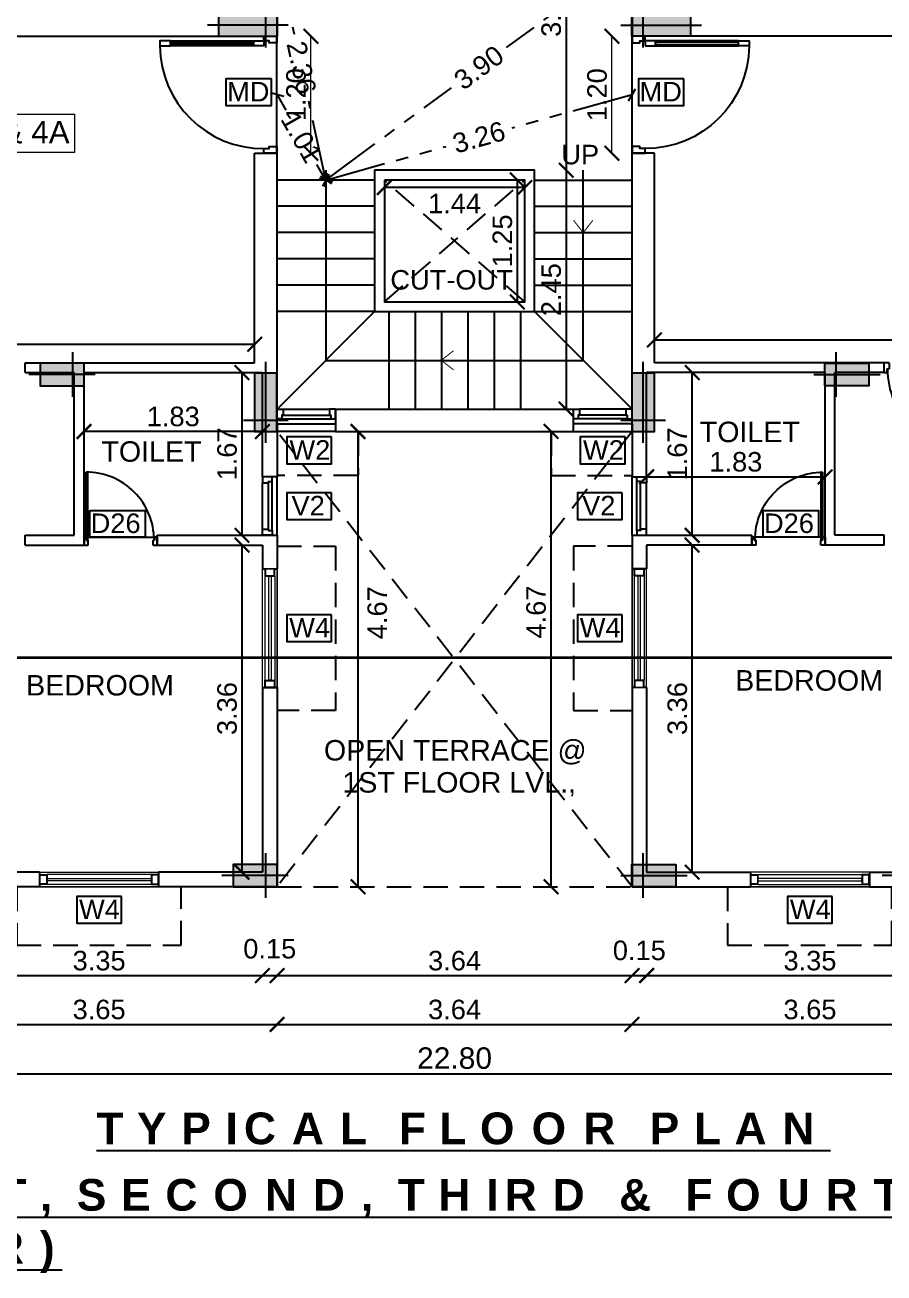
# Model space of a CAD drawing. Header units: metres. Extents: x 2130 to 3135, y 5414 to 5819.
# Drawn here: x 2844.2 to 2853.01, y 5609.32 to 5622.13 of the extents above; entities that cross this region are included whole.
import ezdxf
from ezdxf.enums import TextEntityAlignment as Align

# ---------------------------------------------------------------- set-up
doc = ezdxf.new("R2010")
doc.units = ezdxf.units.M
doc.header["$MEASUREMENT"] = 0
doc.header["$PDMODE"] = 34
doc.linetypes.add('HIDDEN', pattern=[0.375, 0.25, -0.125])
doc.linetypes.add('PHANTOM2', pattern=[1.25, 0.625, -0.125, 0.125, -0.125, 0.125, -0.125])
doc.layers.get('0').update_dxf_attribs({"lineweight": 18})
doc.layers.get('Defpoints').update_dxf_attribs({"lineweight": 18})
for name, color, linetype in [('col', 1, 'Continuous'), ('DIM', 8, 'Continuous'), ('JD', 3, 'Continuous'), ('TITLE', 7, 'Continuous'), ('WALL', 2, 'Continuous'), ('WIN', 5, 'Continuous')]:
    doc.layers.add(name, color=color, linetype=linetype)
for name, color, linetype, lineweight in [('DIST_EXIT', 7, 'Continuous', 0), ('flat name', 6, 'Continuous', 18), ('text', 7, 'Continuous', 25)]:
    doc.layers.add(name, color=color, linetype=linetype, lineweight=lineweight)
doc.styles.add('A1', font='arial.ttf')
doc.styles.add('R1', font='arial.ttf')
doc.styles.get("Standard").update_dxf_attribs({"font": 'arial.ttf'})
doc.dimstyles.new('app', dxfattribs={"dimtxt": 0.2, "dimasz": 0.1, "dimexe": 0.18, "dimexo": 0.0625, "dimgap": 0.09, "dimtad": 0, "dimzin": 0, "dimdsep": 46, "dimtxsty": 'Standard', "dimblk": 'OBLIQUE', "dimcen": 0.09, "dimse1": 1, "dimse2": 1, "dimclre": 8, "dimadec": 0, "dimazin": 0, "dimtfac": 1, "dimtofl": 0, "dimtmove": 0, "dimatfit": 3, "dimfxl": 0, "dimtolj": 1, "dimtzin": 0, "dimarcsym": 0})
doc.dimstyles.new('DIM-CMDA', dxfattribs={"dimtxt": 0.2, "dimasz": 0.15, "dimexe": 0.05, "dimexo": 0.0625, "dimgap": 0.05, "dimtad": 1, "dimzin": 1, "dimdsep": 46, "dimtxsty": 'R1', "dimblk": 'ARCHTICK', "dimcen": 0.09, "dimse1": 1, "dimse2": 1, "dimclrd": 8, "dimclre": 8, "dimadec": 0, "dimazin": 0, "dimtm": 1e-09, "dimtfac": 1, "dimtofl": 0, "dimtmove": 2, "dimatfit": 3, "dimfxl": 0, "dimtolj": 1, "dimtzin": 0, "dimlwd": -1, "dimlwe": -1, "dimarcsym": 0})

# ---------------------------------------------------------------- blocks, each defined once
blk = doc.blocks.new('A$C43150011')
at = {"layer": 'WIN'}
for p, q in [((0.667, 0.75), (0.749, 0.75)), ((0.667, 0.75), (0.667, 0.728)), ((0.698, 0.728), (0.667, 0.728)), ((0.698, 0.728), (0.698, 0.708)), ((0.749, 0.708), (0.698, 0.708)), ((0.749, 0.708), (0.749, 0.75)), ((0.698, 0.023), (0, 0.023)), ((0.698, 0.04), (0.001, 0.04)), ((0.667, 0), (0.667, 0.022)), ((0.698, 0.022), (0.667, 0.022)), ((0.667, 0), (0.749, 0)), ((0.749, 0.042), (0.698, 0.042)), ((0.698, 0.022), (0.698, 0.042)), ((0.749, 0), (0.749, 0.042))]:
    blk.add_line(p, q, dxfattribs=at)
blk.add_lwpolyline([(0.667, 0), (0.667, 0.75)], dxfattribs=at)
blk.add_arc((0.694, 0.025), 0.693, 89.6455, 180.1793, dxfattribs=at)
blk = doc.blocks.new('A$C184E58E8')
for points in [[(825, 900), (825, 820), (865, 820), (865, 900)], [(825, 180), (825, 820), (865, 820), (865, 180)], [(835, 180), (835, 820), (855, 820), (855, 180)], [(35, 100), (35, 60), (50, 60), (50, 50), (50, 0), (0, 0), (0, 100)], [(825, 100), (825, 180), (865, 180), (865, 100)], [(865, 100), (900, 100), (900, 0), (850, 0), (850, 50), (850, 60), (865, 60)]]:
    blk.add_lwpolyline(points, close=True)
blk.add_arc((830, 105), 795, 90.36035, 180.36035)
blk = doc.blocks.new('MD')
at = {"layer": 'WIN'}
blk.add_line((-132.867, 1580.561), (-133.927, 1580.561), dxfattribs=at)
at = {"layer": 'WIN', "xscale": -0.0011777777776842, "yscale": 0.0011777777776842, "zscale": 0.0011777777776842}
blk.add_blockref('A$C184E58E8', (-132.867, 1580.561), dxfattribs=at)
blk = doc.blocks.new('A$C5D530010')
at = {"layer": 'WIN', "lineweight": 9}
blk.add_lwpolyline([(0.064, 0.077), (0.064, 1.143), (0.089, 1.143), (0.089, 0.077)], close=True, dxfattribs=at)
at = {"color": 7, "lineweight": 9}
for points in [[(0.025, 1.22), (0.127, 1.22), (0.127, 1.143), (0.025, 1.143)], [(0.025, 0), (0.025, 0.077), (0.127, 0.077), (0.127, 0)]]:
    blk.add_wipeout(points, dxfattribs=at).dxf.layer = 'WIN'
at = {"layer": 'WIN', "lineweight": 9}
for p, q in [((0, 0), (0, 1.22)), ((0.15, 0), (0.15, 1.22)), ((0.025, 1.143), (0.025, 0.077)), ((0.127, 1.143), (0.127, 0.077))]:
    blk.add_line(p, q, dxfattribs=at)
at = {"layer": 'WIN', "color": 7, "lineweight": 9}
for points in [[(0.025, 1.22), (0.025, 1.143), (0.127, 1.143), (0.127, 1.22), (0.025, 1.22)], [(0.127, 0), (0.025, 0), (0.025, 0.077), (0.127, 0.077), (0.127, 0)]]:
    blk.add_lwpolyline(points, dxfattribs=at)
for points in [[(0.031, 1.214), (0.031, 1.149), (0.121, 1.149), (0.121, 1.214)], [(0.121, 0.006), (0.031, 0.006), (0.031, 0.071), (0.121, 0.071)]]:
    blk.add_lwpolyline(points, close=True, dxfattribs=at)
blk = doc.blocks.new('A$C1E3E09E3')
at = {"layer": 'WIN'}
for p, q in [((0, 0.6), (0, 0)), ((0.05, 0.551), (0.05, 0.049)), ((0.087, 0.537), (0.087, 0.063)), ((0.15, 0.537), (0.15, 0.063))]:
    blk.add_line(p, q, dxfattribs=at)
at = {"layer": 'WIN', "color": 9}
for points in [[(0.05, 0.551), (0.05, 0.6), (0.15, 0.6), (0.15, 0.537), (0.087, 0.537), (0.087, 0.551), (0.05, 0.551)], [(0.05, 0.049), (0.05, 0), (0.15, 0), (0.15, 0.063), (0.087, 0.063), (0.087, 0.049), (0.05, 0.049)]]:
    blk.add_lwpolyline(points, dxfattribs=at)
blk = doc.blocks.new('A$C451D3D78')
at = {"layer": 'WIN'}
for p, q in [((0.813, 0.915), (0.913, 0.915)), ((0.813, 0.915), (0.813, 0.888)), ((0.913, 0.915), (0.913, 0.864)), ((0.851, 0.887), (0, 0.887)), ((0.851, 0.866), (0.001, 0.866)), ((0.851, 0.888), (0.813, 0.888)), ((0.851, 0.888), (0.851, 0.864)), ((0.913, 0.864), (0.851, 0.864)), ((0.851, 0.027), (0.813, 0.027)), ((0.813, 0), (0.813, 0.027)), ((0.913, 0.051), (0.851, 0.051)), ((0.851, 0.027), (0.851, 0.051)), ((0.913, 0.051), (0.913, 0)), ((0.813, 0), (0.913, 0))]:
    blk.add_line(p, q, dxfattribs=at)
blk.add_arc((0.846, 0.885), 0.846, 179.8207, 270.3545, dxfattribs=at)
blk = doc.blocks.new('230x600')
blk.add_hatch(color=0).paths.add_polyline_path([(1593.962, -175.039), (1594.192, -175.039), (1594.192, -175.639), (1593.962, -175.639)])
at = {"color": 0}
for p, q in [((1594.077, -174.924), (1594.077, -175.754)), ((1593.847, -175.154), (1594.307, -175.154))]:
    blk.add_line(p, q, dxfattribs=at)
blk.add_lwpolyline([(1593.962, -175.039), (1594.192, -175.039), (1594.192, -175.639), (1593.962, -175.639)], close=True, dxfattribs=at)
blk = doc.blocks.new('230x450')
blk.add_hatch(color=0).paths.add_polyline_path([(1594.873, -175.039), (1595.103, -175.039), (1595.103, -175.489), (1594.873, -175.489)])
at = {"color": 0}
for p, q in [((1594.988, -174.924), (1594.988, -175.604)), ((1594.758, -175.154), (1595.218, -175.154))]:
    blk.add_line(p, q, dxfattribs=at)
blk.add_lwpolyline([(1594.873, -175.039), (1595.103, -175.039), (1595.103, -175.489), (1594.873, -175.489)], close=True, dxfattribs=at)
blk = doc.blocks.new('_ArchTick')
at = {"color": 0, "linetype": 'ByBlock', "const_width": 0.15}
blk.add_lwpolyline([(-0.5, -0.5), (0.5, 0.5)], dxfattribs=at)
blk = doc.blocks.new('*D631')
at = {"layer": 'Defpoints', "color": 0}
for p in [(2846.635, 5613.872), (2843.285, 5613.839), (2846.635, 5612.376)]:
    blk.add_point(p, dxfattribs=at)
at = {"layer": 'DIM', "color": 8}
blk.add_line((2843.285, 5612.376), (2846.635, 5612.376), dxfattribs=at)
at = {"layer": 'DIM', "color": 8, "xscale": 0.15, "yscale": 0.15, "zscale": 0.15, "rotation": 180}
blk.add_blockref('_ArchTick', (2843.285, 5612.376), dxfattribs=at)
at = {"layer": 'DIM', "color": 8, "xscale": 0.15, "yscale": 0.15, "zscale": 0.15}
blk.add_blockref('_ArchTick', (2846.635, 5612.376), dxfattribs=at)
at = {"layer": 'DIM', "color": 0, "insert": (2844.96, 5612.528), "char_height": 0.2, "attachment_point": 5, "style": 'R1'}
blk.add_mtext('\\A1;3.35', dxfattribs=at)
blk = doc.blocks.new('*D632')
at = {"layer": 'Defpoints', "color": 0}
for p in [(2846.635, 5613.872), (2846.785, 5613.858), (2846.785, 5612.376)]:
    blk.add_point(p, dxfattribs=at)
at = {"layer": 'DIM', "color": 8}
blk.add_line((2846.635, 5612.376), (2846.785, 5612.376), dxfattribs=at)
at = {"layer": 'DIM', "color": 8, "xscale": 0.15, "yscale": 0.15, "zscale": 0.15, "rotation": 180}
blk.add_blockref('_ArchTick', (2846.635, 5612.376), dxfattribs=at)
at = {"layer": 'DIM', "color": 8, "xscale": 0.15, "yscale": 0.15, "zscale": 0.15}
blk.add_blockref('_ArchTick', (2846.785, 5612.376), dxfattribs=at)
at = {"layer": 'DIM', "color": 0, "insert": (2846.71, 5612.65), "char_height": 0.2, "attachment_point": 5, "style": 'R1'}
blk.add_mtext('\\A1;0.15', dxfattribs=at)
blk = doc.blocks.new('*D633')
at = {"layer": 'Defpoints', "color": 0}
for p in [(2850.425, 5614.129), (2846.785, 5613.858), (2850.425, 5612.376)]:
    blk.add_point(p, dxfattribs=at)
at = {"layer": 'DIM', "color": 8}
blk.add_line((2846.785, 5612.376), (2850.425, 5612.376), dxfattribs=at)
at = {"layer": 'DIM', "color": 8, "xscale": 0.15, "yscale": 0.15, "zscale": 0.15, "rotation": 180}
blk.add_blockref('_ArchTick', (2846.785, 5612.376), dxfattribs=at)
at = {"layer": 'DIM', "color": 8, "xscale": 0.15, "yscale": 0.15, "zscale": 0.15}
blk.add_blockref('_ArchTick', (2850.425, 5612.376), dxfattribs=at)
at = {"layer": 'DIM', "color": 0, "insert": (2848.605, 5612.528), "char_height": 0.2, "attachment_point": 5, "style": 'R1'}
blk.add_mtext('\\A1;3.64', dxfattribs=at)
blk = doc.blocks.new('*D634')
at = {"layer": 'Defpoints', "color": 0}
for p in [(2850.425, 5614.129), (2850.575, 5614.056), (2850.575, 5612.376)]:
    blk.add_point(p, dxfattribs=at)
at = {"layer": 'DIM', "color": 8}
blk.add_line((2850.425, 5612.376), (2850.575, 5612.376), dxfattribs=at)
at = {"layer": 'DIM', "color": 8, "xscale": 0.15, "yscale": 0.15, "zscale": 0.15, "rotation": 180}
blk.add_blockref('_ArchTick', (2850.425, 5612.376), dxfattribs=at)
at = {"layer": 'DIM', "color": 8, "xscale": 0.15, "yscale": 0.15, "zscale": 0.15}
blk.add_blockref('_ArchTick', (2850.575, 5612.376), dxfattribs=at)
at = {"layer": 'DIM', "color": 0, "insert": (2850.5, 5612.633), "char_height": 0.2, "attachment_point": 5, "style": 'R1'}
blk.add_mtext('\\A1;0.15', dxfattribs=at)
blk = doc.blocks.new('*D635')
at = {"layer": 'Defpoints', "color": 0}
for p in [(2850.575, 5614.056), (2853.925, 5613.868), (2853.925, 5612.376)]:
    blk.add_point(p, dxfattribs=at)
at = {"layer": 'DIM', "color": 8}
blk.add_line((2850.575, 5612.376), (2853.925, 5612.376), dxfattribs=at)
at = {"layer": 'DIM', "color": 8, "xscale": 0.15, "yscale": 0.15, "zscale": 0.15, "rotation": 180}
blk.add_blockref('_ArchTick', (2850.575, 5612.376), dxfattribs=at)
at = {"layer": 'DIM', "color": 8, "xscale": 0.15, "yscale": 0.15, "zscale": 0.15}
blk.add_blockref('_ArchTick', (2853.925, 5612.376), dxfattribs=at)
at = {"layer": 'DIM', "color": 0, "insert": (2852.25, 5612.528), "char_height": 0.2, "attachment_point": 5, "style": 'R1'}
blk.add_mtext('\\A1;3.35', dxfattribs=at)
blk = doc.blocks.new('*D643')
at = {"layer": 'Defpoints', "color": 0}
for p in [(2846.785, 5614.036), (2843.135, 5613.937), (2846.785, 5611.875)]:
    blk.add_point(p, dxfattribs=at)
at = {"layer": 'DIM', "color": 8}
blk.add_line((2843.135, 5611.875), (2846.785, 5611.875), dxfattribs=at)
at = {"layer": 'DIM', "color": 8, "xscale": 0.15, "yscale": 0.15, "zscale": 0.15, "rotation": 180}
blk.add_blockref('_ArchTick', (2843.135, 5611.875), dxfattribs=at)
at = {"layer": 'DIM', "color": 8, "xscale": 0.15, "yscale": 0.15, "zscale": 0.15}
blk.add_blockref('_ArchTick', (2846.785, 5611.875), dxfattribs=at)
at = {"layer": 'DIM', "color": 4, "insert": (2844.96, 5612.027), "char_height": 0.2, "attachment_point": 5, "style": 'R1'}
blk.add_mtext('\\A1;3.65', dxfattribs=at)
blk = doc.blocks.new('*D644')
at = {"layer": 'Defpoints', "color": 0}
for p in [(2850.425, 5614.129), (2846.785, 5614.036), (2850.425, 5611.875)]:
    blk.add_point(p, dxfattribs=at)
at = {"layer": 'DIM', "color": 8}
blk.add_line((2846.785, 5611.875), (2850.425, 5611.875), dxfattribs=at)
at = {"layer": 'DIM', "color": 8, "xscale": 0.15, "yscale": 0.15, "zscale": 0.15, "rotation": 180}
blk.add_blockref('_ArchTick', (2846.785, 5611.875), dxfattribs=at)
at = {"layer": 'DIM', "color": 8, "xscale": 0.15, "yscale": 0.15, "zscale": 0.15}
blk.add_blockref('_ArchTick', (2850.425, 5611.875), dxfattribs=at)
at = {"layer": 'DIM', "color": 4, "insert": (2848.605, 5612.027), "char_height": 0.2, "attachment_point": 5, "style": 'R1'}
blk.add_mtext('\\A1;3.64', dxfattribs=at)
blk = doc.blocks.new('*D208')
at = {"layer": 'Defpoints', "color": 0}
for p in [(2850.425, 5614.129), (2854.075, 5613.824), (2854.075, 5611.875)]:
    blk.add_point(p, dxfattribs=at)
at = {"layer": 'DIM', "color": 8}
blk.add_line((2850.425, 5611.875), (2854.075, 5611.875), dxfattribs=at)
at = {"layer": 'DIM', "color": 8, "xscale": 0.15, "yscale": 0.15, "zscale": 0.15, "rotation": 180}
blk.add_blockref('_ArchTick', (2850.425, 5611.875), dxfattribs=at)
at = {"layer": 'DIM', "color": 8, "xscale": 0.15, "yscale": 0.15, "zscale": 0.15}
blk.add_blockref('_ArchTick', (2854.075, 5611.875), dxfattribs=at)
at = {"layer": 'DIM', "color": 4, "insert": (2852.25, 5612.027), "char_height": 0.2, "attachment_point": 5, "style": 'R1'}
blk.add_mtext('\\A1;3.65', dxfattribs=at)
blk = doc.blocks.new('*D211')
at = {"layer": 'Defpoints', "color": 0}
for p in [(2837.205, 5614.032), (2860.005, 5613.808), (2837.205, 5611.365)]:
    blk.add_point(p, dxfattribs=at)
at = {"layer": 'DIM', "color": 8}
blk.add_line((2860.005, 5611.365), (2837.205, 5611.365), dxfattribs=at)
at = {"layer": 'DIM', "color": 8, "xscale": 0.15, "yscale": 0.15, "zscale": 0.15, "rotation": 180}
blk.add_blockref('_ArchTick', (2837.205, 5611.365), dxfattribs=at)
at = {"layer": 'DIM', "color": 8, "xscale": 0.15, "yscale": 0.15, "zscale": 0.15}
blk.add_blockref('_ArchTick', (2860.005, 5611.365), dxfattribs=at)
at = {"layer": 'DIM', "color": 2, "insert": (2848.605, 5611.528), "char_height": 0.22, "attachment_point": 5, "style": 'R1'}
blk.add_mtext('\\A1;22.80', dxfattribs=at)
blk = doc.blocks.new('*D219')
at = {"layer": 'Defpoints', "color": 0}
for p in [(2839.285, 5621.608), (2846.555, 5620.389), (2846.555, 5618.852)]:
    blk.add_point(p, dxfattribs=at)
at = {"layer": 'DIM', "color": 8}
blk.add_line((2839.285, 5618.852), (2846.555, 5618.852), dxfattribs=at)
at = {"layer": 'DIM', "color": 8, "xscale": 0.15, "yscale": 0.15, "zscale": 0.15, "rotation": 180}
blk.add_blockref('_ArchTick', (2839.285, 5618.852), dxfattribs=at)
at = {"layer": 'DIM', "color": 8, "xscale": 0.15, "yscale": 0.15, "zscale": 0.15}
blk.add_blockref('_ArchTick', (2846.555, 5618.852), dxfattribs=at)
at = {"layer": 'DIM', "color": 0, "insert": (2842.92, 5619.018), "char_height": 0.2, "attachment_point": 5, "style": 'R1'}
blk.add_mtext('\\A1;7.27', dxfattribs=at)
blk = doc.blocks.new('*D224')
at = {"layer": 'Defpoints', "color": 0}
for p in [(2844.805, 5617.957), (2844.805, 5617.755), (2846.635, 5617.755)]:
    blk.add_point(p, dxfattribs=at)
at = {"layer": 'DIM', "color": 8}
blk.add_line((2846.635, 5617.957), (2844.805, 5617.957), dxfattribs=at)
at = {"layer": 'DIM', "color": 8, "xscale": 0.15, "yscale": 0.15, "zscale": 0.15, "rotation": 180}
blk.add_blockref('_ArchTick', (2844.805, 5617.957), dxfattribs=at)
at = {"layer": 'DIM', "color": 8, "xscale": 0.15, "yscale": 0.15, "zscale": 0.15}
blk.add_blockref('_ArchTick', (2846.635, 5617.957), dxfattribs=at)
at = {"layer": 'DIM', "color": 0, "insert": (2845.72, 5618.11), "char_height": 0.2, "attachment_point": 5, "style": 'R1'}
blk.add_mtext('\\A1;1.83', dxfattribs=at)
blk = doc.blocks.new('*D225')
at = {"layer": 'Defpoints', "color": 0}
for p in [(2846.348, 5618.562), (2846.348, 5616.892), (2846.425, 5616.892)]:
    blk.add_point(p, dxfattribs=at)
at = {"layer": 'DIM', "color": 8}
blk.add_line((2846.425, 5618.562), (2846.425, 5616.892), dxfattribs=at)
at = {"layer": 'DIM', "color": 8, "xscale": 0.15, "yscale": 0.15, "zscale": 0.15}
for p, rotation in [((2846.425, 5618.562), 90), ((2846.425, 5616.892), 270)]:
    blk.add_blockref('_ArchTick', p, dxfattribs=dict(at, rotation=rotation))
at = {"layer": 'DIM', "color": 0, "insert": (2846.273, 5617.727), "char_height": 0.2, "attachment_point": 5, "rotation": 90, "style": 'R1'}
blk.add_mtext('\\A1;1.67', dxfattribs=at)
blk = doc.blocks.new('*D226')
at = {"layer": 'Defpoints', "color": 0}
for p in [(2846.095, 5616.792), (2846.102, 5613.437), (2846.425, 5613.437)]:
    blk.add_point(p, dxfattribs=at)
at = {"layer": 'DIM', "color": 8}
blk.add_line((2846.425, 5616.792), (2846.425, 5613.437), dxfattribs=at)
at = {"layer": 'DIM', "color": 8, "xscale": 0.15, "yscale": 0.15, "zscale": 0.15}
for p, rotation in [((2846.425, 5616.792), 90), ((2846.425, 5613.437), 270)]:
    blk.add_blockref('_ArchTick', p, dxfattribs=dict(at, rotation=rotation))
at = {"layer": 'DIM', "color": 0, "insert": (2846.273, 5615.115), "char_height": 0.2, "attachment_point": 5, "rotation": 90, "style": 'R1'}
blk.add_mtext('\\A1;3.36', dxfattribs=at)
blk = doc.blocks.new('*D227')
at = {"layer": 'Defpoints', "color": 0}
for p in [(2847.615, 5617.957), (2847.867, 5617.957), (2847.867, 5613.287)]:
    blk.add_point(p, dxfattribs=at)
at = {"layer": 'DIM', "color": 8}
blk.add_line((2847.615, 5613.287), (2847.615, 5617.957), dxfattribs=at)
at = {"layer": 'DIM', "color": 8, "xscale": 0.15, "yscale": 0.15, "zscale": 0.15}
for p, rotation in [((2847.615, 5617.957), 90), ((2847.615, 5613.287), 270)]:
    blk.add_blockref('_ArchTick', p, dxfattribs=dict(at, rotation=rotation))
at = {"layer": 'DIM', "color": 0, "insert": (2847.813, 5616.098), "char_height": 0.2, "attachment_point": 5, "rotation": 90, "style": 'R1'}
blk.add_mtext('\\A1;4.67', dxfattribs=at)
blk = doc.blocks.new('*D228')
at = {"layer": 'Defpoints', "color": 0}
for p in [(2849.303, 5617.957), (2849.595, 5617.957), (2851.032, 5613.287)]:
    blk.add_point(p, dxfattribs=at)
at = {"layer": 'DIM', "color": 8}
blk.add_line((2849.595, 5613.287), (2849.595, 5617.957), dxfattribs=at)
at = {"layer": 'DIM', "color": 8, "xscale": 0.15, "yscale": 0.15, "zscale": 0.15}
for p, rotation in [((2849.595, 5617.957), 90), ((2849.595, 5613.287), 270)]:
    blk.add_blockref('_ArchTick', p, dxfattribs=dict(at, rotation=rotation))
at = {"layer": 'DIM', "color": 0, "insert": (2849.442, 5616.105), "char_height": 0.2, "attachment_point": 5, "rotation": 90, "style": 'R1'}
blk.add_mtext('\\A1;4.67', dxfattribs=at)
blk = doc.blocks.new('*D229')
at = {"layer": 'Defpoints', "color": 0}
for p in [(2851.042, 5616.792), (2851.115, 5616.792), (2851.107, 5613.437)]:
    blk.add_point(p, dxfattribs=at)
at = {"layer": 'DIM', "color": 8}
blk.add_line((2851.042, 5613.437), (2851.042, 5616.792), dxfattribs=at)
at = {"layer": 'DIM', "color": 8, "xscale": 0.15, "yscale": 0.15, "zscale": 0.15}
for p, rotation in [((2851.042, 5616.792), 90), ((2851.042, 5613.437), 270)]:
    blk.add_blockref('_ArchTick', p, dxfattribs=dict(at, rotation=rotation))
at = {"layer": 'DIM', "color": 0, "insert": (2850.89, 5615.115), "char_height": 0.2, "attachment_point": 5, "rotation": 90, "style": 'R1'}
blk.add_mtext('\\A1;3.36', dxfattribs=at)
blk = doc.blocks.new('*D230')
at = {"layer": 'Defpoints', "color": 0}
for p in [(2850.826, 5618.562), (2851.042, 5618.562), (2850.826, 5616.892)]:
    blk.add_point(p, dxfattribs=at)
at = {"layer": 'DIM', "color": 8}
blk.add_line((2851.042, 5616.892), (2851.042, 5618.562), dxfattribs=at)
at = {"layer": 'DIM', "color": 8, "xscale": 0.15, "yscale": 0.15, "zscale": 0.15}
for p, rotation in [((2851.042, 5618.562), 90), ((2851.042, 5616.892), 270)]:
    blk.add_blockref('_ArchTick', p, dxfattribs=dict(at, rotation=rotation))
at = {"layer": 'DIM', "color": 0, "insert": (2850.89, 5617.727), "char_height": 0.2, "attachment_point": 5, "rotation": 90, "style": 'R1'}
blk.add_mtext('\\A1;1.67', dxfattribs=at)
blk = doc.blocks.new('*D231')
at = {"layer": 'Defpoints', "color": 0}
for p in [(2850.575, 5617.637), (2852.405, 5617.637), (2852.405, 5617.492)]:
    blk.add_point(p, dxfattribs=at)
at = {"layer": 'DIM', "color": 8}
blk.add_line((2850.575, 5617.492), (2852.405, 5617.492), dxfattribs=at)
at = {"layer": 'DIM', "color": 8, "xscale": 0.15, "yscale": 0.15, "zscale": 0.15, "rotation": 180}
blk.add_blockref('_ArchTick', (2850.575, 5617.492), dxfattribs=at)
at = {"layer": 'DIM', "color": 8, "xscale": 0.15, "yscale": 0.15, "zscale": 0.15}
blk.add_blockref('_ArchTick', (2852.405, 5617.492), dxfattribs=at)
at = {"layer": 'DIM', "color": 0, "insert": (2851.49, 5617.645), "char_height": 0.2, "attachment_point": 5, "style": 'R1'}
blk.add_mtext('\\A1;1.83', dxfattribs=at)
blk = doc.blocks.new('*D236')
at = {"layer": 'Defpoints', "color": 0}
for p in [(2857.925, 5621.542), (2850.655, 5620.52), (2857.925, 5618.897)]:
    blk.add_point(p, dxfattribs=at)
at = {"layer": 'DIM', "color": 8}
blk.add_line((2850.655, 5618.897), (2857.925, 5618.897), dxfattribs=at)
at = {"layer": 'DIM', "color": 8, "xscale": 0.15, "yscale": 0.15, "zscale": 0.15, "rotation": 180}
blk.add_blockref('_ArchTick', (2850.655, 5618.897), dxfattribs=at)
at = {"layer": 'DIM', "color": 8, "xscale": 0.15, "yscale": 0.15, "zscale": 0.15}
blk.add_blockref('_ArchTick', (2857.925, 5618.897), dxfattribs=at)
at = {"layer": 'DIM', "color": 0, "insert": (2854.29, 5619.056), "char_height": 0.2, "attachment_point": 5, "style": 'R1'}
blk.add_mtext('\\A1;7.27', dxfattribs=at)
blk = doc.blocks.new('*D249')
at = {"layer": 'Defpoints', "color": 0}
for p in [(2849.402, 5623.917), (2849.402, 5620.637), (2849.75, 5620.637)]:
    blk.add_point(p, dxfattribs=at)
at = {"layer": 'DIM', "color": 8}
blk.add_line((2849.75, 5623.917), (2849.75, 5620.637), dxfattribs=at)
at = {"layer": 'DIM', "color": 8, "xscale": 0.15, "yscale": 0.15, "zscale": 0.15}
for p, rotation in [((2849.75, 5623.917), 90), ((2849.75, 5620.637), 270)]:
    blk.add_blockref('_ArchTick', p, dxfattribs=dict(at, rotation=rotation))
at = {"layer": 'DIM', "color": 0, "insert": (2849.597, 5622.277), "char_height": 0.2, "attachment_point": 5, "rotation": 90, "style": 'R1'}
blk.add_mtext('\\A1;3.28', dxfattribs=at)
blk = doc.blocks.new('*D250')
at = {"layer": 'Defpoints', "color": 0}
for p in [(2849.425, 5620.637), (2849.425, 5618.187), (2849.75, 5618.187)]:
    blk.add_point(p, dxfattribs=at)
at = {"layer": 'DIM', "color": 8}
blk.add_line((2849.75, 5620.637), (2849.75, 5618.187), dxfattribs=at)
at = {"layer": 'DIM', "color": 8, "xscale": 0.15, "yscale": 0.15, "zscale": 0.15}
for p, rotation in [((2849.75, 5620.637), 90), ((2849.75, 5618.187), 270)]:
    blk.add_blockref('_ArchTick', p, dxfattribs=dict(at, rotation=rotation))
at = {"layer": 'DIM', "color": 0, "insert": (2849.597, 5619.412), "char_height": 0.2, "attachment_point": 5, "rotation": 90, "style": 'R1'}
blk.add_mtext('\\A1;2.45', dxfattribs=at)
blk = doc.blocks.new('*D251')
at = {"layer": 'Defpoints', "color": 0}
for p in [(2847.885, 5620.537), (2849.325, 5620.537), (2847.885, 5620.46)]:
    blk.add_point(p, dxfattribs=at)
at = {"layer": 'DIM', "color": 8}
blk.add_line((2849.325, 5620.46), (2847.885, 5620.46), dxfattribs=at)
at = {"layer": 'DIM', "color": 8, "xscale": 0.15, "yscale": 0.15, "zscale": 0.15, "rotation": 180}
blk.add_blockref('_ArchTick', (2847.885, 5620.46), dxfattribs=at)
at = {"layer": 'DIM', "color": 8, "xscale": 0.15, "yscale": 0.15, "zscale": 0.15}
blk.add_blockref('_ArchTick', (2849.325, 5620.46), dxfattribs=at)
at = {"layer": 'DIM', "color": 0, "insert": (2848.605, 5620.296), "char_height": 0.2, "attachment_point": 5, "style": 'R1'}
blk.add_mtext('\\A1;1.44', dxfattribs=at)
blk = doc.blocks.new('*D252')
at = {"layer": 'Defpoints', "color": 0}
for p in [(2849.325, 5620.537), (2849.248, 5619.287), (2849.325, 5619.287)]:
    blk.add_point(p, dxfattribs=at)
at = {"layer": 'DIM', "color": 8}
blk.add_line((2849.248, 5620.537), (2849.248, 5619.287), dxfattribs=at)
at = {"layer": 'DIM', "color": 8, "xscale": 0.15, "yscale": 0.15, "zscale": 0.15}
for p, rotation in [((2849.248, 5620.537), 90), ((2849.248, 5619.287), 270)]:
    blk.add_blockref('_ArchTick', p, dxfattribs=dict(at, rotation=rotation))
at = {"layer": 'DIM', "color": 0, "insert": (2849.096, 5619.912), "char_height": 0.2, "attachment_point": 5, "rotation": 90, "style": 'R1'}
blk.add_mtext('\\A1;1.25', dxfattribs=at)
blk = doc.blocks.new('*D905')
at = {"color": 8}
blk.add_line((2850.219, 5620.812), (2850.219, 5622.012), dxfattribs=at)
at = {"layer": 'Defpoints', "color": 0}
for p in [(2850.219, 5622.012), (2850.425, 5622.012), (2850.425, 5620.812)]:
    blk.add_point(p, dxfattribs=at)
at = {"color": 8, "xscale": 0.15, "yscale": 0.15, "zscale": 0.15}
for p, rotation in [((2850.219, 5622.012), 90), ((2850.219, 5620.812), 270)]:
    blk.add_blockref('_ArchTick', p, dxfattribs=dict(at, rotation=rotation))
at = {"color": 0, "insert": (2850.067, 5621.412), "char_height": 0.2, "attachment_point": 5, "rotation": 90, "style": 'R1'}
blk.add_mtext('\\A1;1.20', dxfattribs=at)
blk = doc.blocks.new('*D906')
at = {"color": 8}
blk.add_line((2847.132, 5620.812), (2847.132, 5622.012), dxfattribs=at)
at = {"layer": 'Defpoints', "color": 0}
for p in [(2846.785, 5622.012), (2847.132, 5622.012), (2846.785, 5620.812)]:
    blk.add_point(p, dxfattribs=at)
at = {"color": 8, "xscale": 0.15, "yscale": 0.15, "zscale": 0.15}
for p, rotation in [((2847.132, 5622.012), 90), ((2847.132, 5620.812), 270)]:
    blk.add_blockref('_ArchTick', p, dxfattribs=dict(at, rotation=rotation))
at = {"color": 0, "insert": (2846.98, 5621.412), "char_height": 0.2, "attachment_point": 5, "rotation": 90, "style": 'R1'}
blk.add_mtext('\\A1;1.20', dxfattribs=at)
blk = doc.blocks.new('_Oblique')
at = {"color": 0, "linetype": 'ByBlock', "lineweight": -2}
blk.add_line((-0.5, -0.5), (0.5, 0.5), dxfattribs=at)
blk = doc.blocks.new('*D925')
at = {"layer": 'Defpoints', "color": 0}
for p in [(2846.785, 5621.412), (2847.285, 5620.537), (2847.285, 5620.537)]:
    blk.add_point(p, dxfattribs=at)
at = {"layer": 'DIST_EXIT', "color": 0, "linetype": 'PHANTOM2', "lineweight": -2}
for p, q in [((2846.785, 5621.412), (2846.875, 5621.254)), ((2847.285, 5620.537), (2847.194, 5620.696))]:
    blk.add_line(p, q, dxfattribs=at)
at = {"layer": 'DIST_EXIT', "color": 0, "lineweight": -2, "xscale": 0.1, "yscale": 0.1, "zscale": 0.1}
for p, rotation in [((2846.785, 5621.412), 119.744881298815), ((2847.285, 5620.537), 299.744881298815)]:
    blk.add_blockref('_Oblique', p, dxfattribs=dict(at, rotation=rotation))
at = {"layer": 'DIST_EXIT', "color": 0, "insert": (2847.035, 5620.975), "char_height": 0.2, "attachment_point": 5, "rotation": 299.7449}
blk.add_mtext('\\A1;1.01', dxfattribs=at)
blk = doc.blocks.new('*D926')
at = {"layer": 'Defpoints', "color": 0}
for p in [(2850.425, 5622.842), (2850.425, 5622.842), (2847.285, 5620.537)]:
    blk.add_point(p, dxfattribs=at)
at = {"layer": 'DIST_EXIT', "color": 0, "linetype": 'PHANTOM2', "lineweight": -2}
for p, q in [((2850.425, 5622.842), (2849.136, 5621.897)), ((2847.285, 5620.537), (2848.573, 5621.483))]:
    blk.add_line(p, q, dxfattribs=at)
at = {"layer": 'DIST_EXIT', "color": 0, "lineweight": -2, "xscale": 0.1, "yscale": 0.1, "zscale": 0.1}
for p, rotation in [((2850.425, 5622.842), 36.28151494542214), ((2847.285, 5620.537), 216.2815149454222)]:
    blk.add_blockref('_Oblique', p, dxfattribs=dict(at, rotation=rotation))
at = {"layer": 'DIST_EXIT', "color": 0, "insert": (2848.855, 5621.69), "char_height": 0.2, "attachment_point": 5, "rotation": 36.2815}
blk.add_mtext('\\A1;3.90', dxfattribs=at)
blk = doc.blocks.new('*D927')
at = {"layer": 'Defpoints', "color": 0}
for p in [(2850.425, 5621.412), (2850.425, 5621.412), (2847.285, 5620.537)]:
    blk.add_point(p, dxfattribs=at)
at = {"layer": 'DIST_EXIT', "color": 0, "linetype": 'PHANTOM2', "lineweight": -2}
for p, q in [((2850.425, 5621.412), (2849.191, 5621.069)), ((2847.285, 5620.537), (2848.518, 5620.881))]:
    blk.add_line(p, q, dxfattribs=at)
at = {"layer": 'DIST_EXIT', "color": 0, "lineweight": -2, "xscale": 0.1, "yscale": 0.1, "zscale": 0.1}
for p, rotation in [((2850.425, 5621.412), 15.57115571835934), ((2847.285, 5620.537), 195.5711557183593)]:
    blk.add_blockref('_Oblique', p, dxfattribs=dict(at, rotation=rotation))
at = {"layer": 'DIST_EXIT', "color": 0, "insert": (2848.855, 5620.975), "char_height": 0.2, "attachment_point": 5, "rotation": 15.5712}
blk.add_mtext('\\A1;3.26', dxfattribs=at)
blk = doc.blocks.new('*D928')
at = {"layer": 'Defpoints', "color": 0}
for p in [(2846.785, 5622.842), (2847.285, 5620.537), (2847.285, 5620.537)]:
    blk.add_point(p, dxfattribs=at)
at = {"layer": 'DIST_EXIT', "color": 0, "linetype": 'PHANTOM2', "lineweight": -2}
for p, q in [((2846.785, 5622.842), (2846.96, 5622.033)), ((2847.285, 5620.537), (2847.109, 5621.347))]:
    blk.add_line(p, q, dxfattribs=at)
at = {"layer": 'DIST_EXIT', "color": 0, "lineweight": -2, "xscale": 0.1, "yscale": 0.1, "zscale": 0.1}
for p, rotation in [((2846.785, 5622.842), 102.2389717941003), ((2847.285, 5620.537), 282.2389717941003)]:
    blk.add_blockref('_Oblique', p, dxfattribs=dict(at, rotation=rotation))
at = {"layer": 'DIST_EXIT', "color": 0, "insert": (2847.035, 5621.69), "char_height": 0.2, "attachment_point": 5, "rotation": 282.239}
blk.add_mtext('\\A1;2.36', dxfattribs=at)

msp = doc.modelspace()

# ---------------------------------------------------------------- linework, layer by layer
at = {"color": 3}
msp.add_lwpolyline([(2847.885, 5619.287), (2849.325, 5619.287), (2849.325, 5620.537), (2847.885, 5620.537)], close=True, dxfattribs=at)
at = {"layer": 'flat name', "color": 5}
msp.add_lwpolyline([(2841.174, 5621.214), (2844.709, 5621.214), (2844.709, 5620.818), (2841.174, 5620.818)], close=True, dxfattribs=at)
at = {"layer": 'JD', "color": 8}
for points in [[(2846.727, 5621.575), (2846.26, 5621.575), (2846.26, 5621.302), (2846.727, 5621.302)], [(2850.957, 5621.575), (2850.49, 5621.575), (2850.49, 5621.302), (2850.957, 5621.302)], [(2847.344, 5617.901), (2846.885, 5617.901), (2846.885, 5617.627), (2847.344, 5617.627)], [(2850.354, 5617.901), (2849.894, 5617.901), (2849.894, 5617.627), (2850.354, 5617.627)], [(2847.344, 5617.329), (2846.885, 5617.329), (2846.885, 5617.056), (2847.344, 5617.056)], [(2850.325, 5617.329), (2849.865, 5617.329), (2849.865, 5617.056), (2850.325, 5617.056)], [(2844.864, 5617.148), (2845.433, 5617.148), (2845.433, 5616.874), (2844.864, 5616.874)], [(2851.769, 5617.148), (2852.337, 5617.148), (2852.337, 5616.874), (2851.769, 5616.874)], [(2847.344, 5616.076), (2846.885, 5616.076), (2846.885, 5615.803), (2847.344, 5615.803)], [(2850.325, 5616.076), (2849.865, 5616.076), (2849.865, 5615.803), (2850.325, 5615.803)], [(2845.189, 5613.187), (2844.73, 5613.187), (2844.73, 5612.914), (2845.189, 5612.914)], [(2852.479, 5613.187), (2852.02, 5613.187), (2852.02, 5612.914), (2852.479, 5612.914)]]:
    msp.add_lwpolyline(points, close=True, dxfattribs=at)
at = {"layer": 'WALL'}
for p, q in [((2839.285, 5622.012), (2846.785, 5622.012)), ((2857.925, 5622.012), (2850.425, 5622.012)), ((2846.555, 5620.812), (2846.785, 5620.812)), ((2846.785, 5618.037), (2846.785, 5620.812)), ((2850.655, 5620.812), (2850.425, 5620.812)), ((2850.425, 5618.037), (2850.425, 5620.812)), ((2844.2, 5618.662), (2846.555, 5618.662)), ((2853.01, 5618.662), (2850.655, 5618.662)), ((2844.2, 5618.562), (2844.705, 5618.562)), ((2844.805, 5618.562), (2846.635, 5618.562)), ((2852.405, 5618.562), (2850.575, 5618.562)), ((2853.01, 5618.562), (2852.505, 5618.562)), ((2846.785, 5617.492), (2846.635, 5617.492)), ((2850.425, 5617.492), (2850.575, 5617.492)), ((2844.2, 5616.892), (2844.705, 5616.892)), ((2845.555, 5616.892), (2846.785, 5616.892)), ((2850.425, 5616.892), (2851.655, 5616.892)), ((2853.01, 5616.892), (2852.505, 5616.892)), ((2844.2, 5616.792), (2844.805, 5616.792)), ((2845.555, 5616.792), (2846.635, 5616.792)), ((2851.655, 5616.792), (2850.575, 5616.792)), ((2853.01, 5616.792), (2852.405, 5616.792))]:
    msp.add_line(p, q, dxfattribs=at)
at = {"layer": 'WALL', "color": 2}
for p, q in [((2846.555, 5618.662), (2846.555, 5620.812)), ((2850.655, 5618.662), (2850.655, 5620.812)), ((2844.2, 5618.562), (2844.2, 5618.662)), ((2853.01, 5618.562), (2853.01, 5618.662)), ((2844.705, 5616.892), (2844.705, 5618.562)), ((2844.805, 5616.792), (2844.805, 5618.562)), ((2846.635, 5617.492), (2846.635, 5618.562)), ((2850.575, 5617.492), (2850.575, 5618.562)), ((2852.405, 5616.792), (2852.405, 5618.562)), ((2852.505, 5616.892), (2852.505, 5618.562)), ((2849.825, 5617.957), (2849.825, 5618.187)), ((2846.785, 5618.037), (2846.785, 5617.492)), ((2847.385, 5617.957), (2849.825, 5617.957)), ((2850.425, 5618.037), (2850.425, 5617.492)), ((2844.2, 5616.792), (2844.2, 5616.892)), ((2845.555, 5616.792), (2845.555, 5616.892)), ((2846.785, 5616.892), (2846.785, 5616.55)), ((2850.425, 5616.892), (2850.425, 5616.55)), ((2851.655, 5616.792), (2851.655, 5616.892)), ((2853.01, 5616.792), (2853.01, 5616.892)), ((2846.635, 5616.792), (2846.635, 5616.55)), ((2850.575, 5616.792), (2850.575, 5616.55)), ((2846.635, 5615.33), (2846.635, 5613.437)), ((2846.785, 5615.33), (2846.785, 5613.287)), ((2850.425, 5615.33), (2850.425, 5613.287)), ((2850.575, 5615.33), (2850.575, 5613.437)), ((2844.35, 5613.437), (2843.285, 5613.437)), ((2846.635, 5613.437), (2845.57, 5613.437)), ((2850.575, 5613.437), (2851.64, 5613.437)), ((2852.86, 5613.437), (2853.925, 5613.437)), ((2844.35, 5613.287), (2843.135, 5613.287)), ((2846.785, 5613.287), (2845.57, 5613.287)), ((2850.425, 5613.287), (2851.64, 5613.287)), ((2852.86, 5613.287), (2854.075, 5613.287))]:
    msp.add_line(p, q, dxfattribs=at)
at = {"layer": 'WALL', "color": 8, "linetype": 'HIDDEN'}
for p, q in [((2847.885, 5619.287), (2849.325, 5620.537)), ((2849.325, 5619.287), (2847.885, 5620.537)), ((2846.785, 5613.287), (2850.425, 5613.287))]:
    msp.add_line(p, q, dxfattribs=at)
at = {"layer": 'WALL', "linetype": 'Continuous'}
for p, q in [((2846.635, 5616.55), (2846.785, 5616.55)), ((2850.575, 5616.55), (2850.425, 5616.55)), ((2845.57, 5613.437), (2845.57, 5613.287)), ((2851.64, 5613.437), (2851.64, 5613.287))]:
    msp.add_line(p, q, dxfattribs=at)
at = {"layer": 'WALL'}
for points in [[(2846.785, 5622.242), (2846.785, 5622.012)], [(2850.425, 5622.242), (2850.425, 5622.012)], [(2846.635, 5616.55), (2846.785, 5616.55)], [(2850.575, 5616.55), (2850.425, 5616.55)], [(2846.635, 5615.33), (2846.785, 5615.33)], [(2850.575, 5615.33), (2850.425, 5615.33)], [(2844.35, 5613.437), (2844.35, 5613.287)], [(2845.57, 5613.437), (2845.57, 5613.287)], [(2851.64, 5613.437), (2851.64, 5613.287)], [(2852.86, 5613.437), (2852.86, 5613.287)]]:
    msp.add_lwpolyline(points, dxfattribs=at)
at = {"layer": 'WALL', "color": 2}
for points in [[(2847.385, 5618.187), (2849.825, 5618.187)], [(2847.385, 5618.187), (2847.385, 5617.957)]]:
    msp.add_lwpolyline(points, dxfattribs=at)
at = {"layer": 'WIN'}
for p, q in [((2847.385, 5617.957), (2846.785, 5617.957)), ((2849.825, 5617.957), (2850.425, 5617.957))]:
    msp.add_line(p, q, dxfattribs=at)
msp.add_lwpolyline([(2847.285, 5620.637), (2847.285, 5618.687), (2849.925, 5618.687), (2849.925, 5620.637)], dxfattribs=at)
at = {"layer": 'WIN', "linetype": 'Continuous'}
for points in [[(2847.785, 5620.637), (2847.785, 5619.187), (2849.425, 5619.187), (2849.425, 5620.637), (2847.785, 5620.637)], [(2847.785, 5620.537), (2846.785, 5620.537)], [(2849.425, 5620.537), (2850.425, 5620.537)], [(2847.785, 5620.267), (2846.785, 5620.267)], [(2849.425, 5620.267), (2850.425, 5620.267)], [(2847.785, 5619.997), (2846.785, 5619.997)], [(2849.425, 5619.997), (2850.425, 5619.997)], [(2847.785, 5619.727), (2846.785, 5619.727)], [(2849.425, 5619.727), (2850.425, 5619.727)], [(2847.785, 5619.457), (2846.785, 5619.457)], [(2849.425, 5619.457), (2850.425, 5619.457)], [(2847.785, 5619.187), (2846.785, 5619.187)], [(2847.785, 5619.187), (2846.785, 5618.187)], [(2847.93, 5619.187), (2847.93, 5618.187)], [(2848.2, 5619.187), (2848.2, 5618.187)], [(2848.47, 5619.187), (2848.47, 5618.187)], [(2848.74, 5619.187), (2848.74, 5618.187)], [(2849.01, 5619.187), (2849.01, 5618.187)], [(2849.28, 5619.187), (2849.28, 5618.187)], [(2849.425, 5619.187), (2850.425, 5619.187)], [(2849.425, 5619.187), (2850.425, 5618.187)]]:
    msp.add_lwpolyline(points, dxfattribs=at)
msp.add_lwpolyline([(2847.885, 5620.537), (2847.885, 5619.287), (2849.325, 5619.287), (2849.325, 5620.537)], close=True, dxfattribs=at)
at = {"layer": 'WIN', "const_width": 0.01}
for points in [[(2850.023, 5620.123), (2849.925, 5619.997), (2849.825, 5620.123)], [(2848.595, 5618.589), (2848.47, 5618.687), (2848.595, 5618.787)]]:
    msp.add_lwpolyline(points, dxfattribs=at)
at = {"layer": 'WIN', "linetype": 'HIDDEN'}
for points in [[(2847.615, 5617.957), (2847.615, 5617.957), (2847.615, 5617.507), (2846.785, 5617.507)], [(2849.595, 5617.957), (2849.595, 5617.957), (2849.595, 5617.507), (2850.425, 5617.507)]]:
    msp.add_lwpolyline(points, dxfattribs=at)

# ---------------------------------------------------------------- block references
at = {"layer": 'col', "color": 4, "xscale": -1}
for p, rotation in [((3021.824, 4028.05), 270), ((1252.592, 5442.918), 180), ((1256.462, 5442.918), 180)]:
    msp.add_blockref('230x600', p, dxfattribs=dict(at, rotation=rotation))
at = {"layer": 'col', "color": 4, "rotation": 90}
msp.add_blockref('230x600', (2675.385, 4028.05), dxfattribs=at)
at = {"layer": 'col', "color": 3, "xscale": -1, "rotation": 270}
for p in [(3019.844, 4023.554), (3021.824, 4018.414), (3028.594, 4018.414)]:
    msp.add_blockref('230x450', p, dxfattribs=at)
at = {"layer": 'col', "color": 3, "rotation": 90}
for p in [(2677.365, 4023.554), (2675.385, 4018.414)]:
    msp.add_blockref('230x450', p, dxfattribs=at)
at = {"layer": 'WALL', "color": 6, "linetype": 'Continuous', "yscale": 1.132075471787969}
for p, xscale, zscale, rotation in [((4636.098, 5470.397), -1.132075471787969, 1.132075471787945, 90), ((1061.111, 5470.397), 1.132075471787969, 1.132075471787969, 270)]:
    msp.add_blockref('MD', p, dxfattribs=dict(at, xscale=xscale, zscale=zscale, rotation=rotation))
at = {"layer": 'WIN', "xscale": -1}
for name, p, rotation in [('A$C451D3D78', (2853.01, 5617.749), 270), ('A$C1E3E09E3', (2849.825, 5618.037), 270), ('A$C1E3E09E3', (2850.425, 5617.492), 180), ('A$C43150011', (2852.405, 5617.541), 90)]:
    msp.add_blockref(name, p, dxfattribs=dict(at, rotation=rotation))
at = {"layer": 'WIN'}
for name, p, rotation in [('A$C1E3E09E3', (2847.385, 5618.037), 90), ('A$C43150011', (2844.805, 5617.541), 270), ('A$C1E3E09E3', (2846.785, 5617.492), 180)]:
    msp.add_blockref(name, p, dxfattribs=dict(at, rotation=rotation))

# ---------------------------------------------------------------- texts
at = {"layer": 'flat name', "insert": (2841.213, 5621.143), "char_height": 0.23, "width": 3.47059, "attachment_point": 1, "style": 'A1'}
msp.add_mtext('{\\W0.579294; }FLAT - 1A, 2A, 3A & 4A', dxfattribs=at)
at = {"layer": 'JD', "style": 'R1'}
for s, p in [('MD', (2846.272, 5621.343)), ('MD', (2850.502, 5621.343)), ('W2', (2846.912, 5617.668)), ('W2', (2849.922, 5617.668)), ('V2', (2846.933, 5617.097)), ('V2', (2849.913, 5617.097)), ('D26', (2844.873, 5616.916)), ('D26', (2851.778, 5616.916)), ('W4', (2846.909, 5615.844)), ('W4', (2849.889, 5615.844)), ('W4', (2844.754, 5612.955)), ('W4', (2852.044, 5612.955))]:
    msp.add_text(s, height=0.2, dxfattribs=at).set_placement(p)
at = {"layer": 'text', "style": 'A1'}
msp.add_text('UP', height=0.2, dxfattribs=at).set_placement((2849.7, 5620.698))
for s, height, p in [('CUT-OUT', 0.2, (2848.575, 5619.513)), ('TOILET', 0.21, (2851.633, 5617.953)), ('TOILET', 0.21, (2845.497, 5617.752)), ('BEDROOM', 0.21, (2844.969, 5615.354)), ('BEDROOM', 0.21, (2852.241, 5615.404)), ('OPEN TERRACE @ ', 0.21, (2848.653, 5614.687)), ('1ST FLOOR LVL.,', 0.21, (2848.653, 5614.358))]:
    msp.add_text(s, height=height, dxfattribs=at).set_placement(p, align=Align.MIDDLE_CENTER)
at = {"layer": 'TITLE', "color": 1, "char_height": 0.325, "attachment_point": 1, "style": 'A1'}
for s, insert, width in [('{\\fArial|b1|i0|c0|p34;\\W6.58574;\\T1.5;\\L \\W1;TYPICAL FLOOR PLAN}', (2843.686, 5610.971), 10.02082), ('{\\fArial|b1|i0|c0|p34;\\T1.5;\\L (FIRST, SECOND, THIRD & FOURTH FLOOR)}', (2841.97, 5610.289), 13.62712)]:
    msp.add_mtext(s, dxfattribs=dict(at, insert=insert, width=width))

# ---------------------------------------------------------------- dimensions: what is measured, and where the dimension line sits
for base, p1, p2, picture, middle in [((2847.132, 5622.012), (2846.785, 5620.812), (2846.785, 5622.012), '*D906', (2846.98, 5621.412)), ((2850.219, 5622.012), (2850.425, 5620.812), (2850.425, 5622.012), '*D905', (2850.067, 5621.412))]:
    dim = msp.add_linear_dim(base=base, p1=p1, p2=p2, angle=90, dimstyle='DIM-CMDA', override={"dimpost": '\\X', "dimfxl": 1.25, "dimfxlon": 1, "dimarcsym": 2})
    dim.commit()
    dim.dimension.update_dxf_attribs({"geometry": picture, "text_midpoint": middle})
at = {"layer": 'DIM', "color": 7}
for base, p1, p2, picture, middle in [((2849.75, 5620.637), (2849.402, 5623.917), (2849.402, 5620.637), '*D249', (2849.597, 5622.277)), ((2849.75, 5618.187), (2849.425, 5620.637), (2849.425, 5618.187), '*D250', (2849.597, 5619.412)), ((2849.248, 5619.287), (2849.325, 5620.537), (2849.325, 5619.287), '*D252', (2849.096, 5619.912)), ((2846.425, 5616.892), (2846.348, 5618.562), (2846.348, 5616.892), '*D225', (2846.273, 5617.727)), ((2851.042, 5618.562), (2850.826, 5616.892), (2850.826, 5618.562), '*D230', (2850.89, 5617.727)), ((2846.425477517, 5613.437470721), (2846.094530114, 5616.792470721), (2846.102030114, 5613.437470721), '*D226', (2846.273294707, 5615.114970721)), ((2851.042448729, 5616.792470721), (2851.107030114, 5613.437470721), (2851.114530114, 5616.792470721), '*D229', (2850.890265918, 5615.114970721))]:
    dim = msp.add_linear_dim(base=base, p1=p1, p2=p2, angle=270, dimstyle='DIM-CMDA', override={"dimpost": '\\X'}, dxfattribs=at)
    dim.commit()
    dim.dimension.update_dxf_attribs({"geometry": picture, "text_midpoint": middle})
for base, p1, p2, picture, middle in [((2846.555, 5618.852), (2839.285, 5621.608), (2846.555, 5620.389), '*D219', (2842.92, 5619.018)), ((2857.925, 5618.897), (2850.655, 5620.52), (2857.925, 5621.542), '*D236', (2854.29, 5619.056)), ((2847.885, 5620.46), (2849.325, 5620.537), (2847.885, 5620.537), '*D251', (2848.605, 5620.296)), ((2850.575, 5612.376), (2850.425, 5614.129), (2850.575, 5614.056), '*D634', (2850.5, 5612.633)), ((2846.785, 5612.376), (2846.635, 5613.872), (2846.785, 5613.858), '*D632', (2846.71, 5612.65))]:
    dim = msp.add_linear_dim(base=base, p1=p1, p2=p2, dimstyle='DIM-CMDA', override={"dimpost": '\\X'}, dxfattribs=at)
    dim.commit()
    dim.dimension.update_dxf_attribs({"geometry": picture, "text_midpoint": middle, "dimtype": 160})
for base, p1, p2, override, picture, middle in [((2844.805, 5617.957), (2846.635, 5617.755), (2844.805, 5617.755), {"dimpost": '\\X'}, '*D224', (2845.72, 5618.11)), ((2852.405, 5617.492), (2850.575, 5617.637), (2852.405, 5617.637), {"dimpost": '\\X'}, '*D231', (2851.49, 5617.645)), ((2850.425, 5612.376), (2846.785, 5613.858), (2850.425, 5614.129), {"dimpost": '\\X'}, '*D633', (2848.605, 5612.528)), ((2850.425, 5611.875), (2846.785, 5614.036), (2850.425, 5614.129), {"dimpost": '\\X', "dimclrt": 4}, '*D644', (2848.605, 5612.027))]:
    dim = msp.add_linear_dim(base=base, p1=p1, p2=p2, dimstyle='DIM-CMDA', override=override, dxfattribs=at)
    dim.commit()
    dim.dimension.update_dxf_attribs({"geometry": picture, "text_midpoint": middle})
dim = msp.add_linear_dim(base=(2847.615, 5617.957), p1=(2847.867, 5613.287), p2=(2847.867, 5617.957), angle=270, dimstyle='DIM-CMDA', override={"dimpost": '\\X'}, dxfattribs=at)
dim.commit()
dim.dimension.update_dxf_attribs({"geometry": '*D227', "text_midpoint": (2847.813, 5616.098), "dimtype": 160})
at = {"layer": 'DIST_EXIT'}
for p1, p2, picture, middle in [((2846.785, 5622.842), (2847.285, 5620.537), '*D928', (2847.035, 5621.69)), ((2847.285, 5620.537), (2850.425, 5622.842), '*D926', (2848.855, 5621.69)), ((2846.785, 5621.412), (2847.285, 5620.537), '*D925', (2847.035, 5620.975)), ((2847.285, 5620.537), (2850.425, 5621.412), '*D927', (2848.855, 5620.975))]:
    dim = msp.add_aligned_dim(p1=p1, p2=p2, distance=0, dimstyle='app', override={"dimfxl": 0, "dimfxlon": 1, "dimarcsym": 2}, dxfattribs=at)
    dim.commit()
    dim.dimension.update_dxf_attribs({"geometry": picture, "text_midpoint": middle})

# ---------------------------------------------------------------- next in the draw order: block references
at = {"layer": 'WIN', "linetype": 'Continuous'}
msp.add_blockref('A$C5D530010', (2846.635, 5615.33), dxfattribs=at)
at = {"layer": 'WIN', "linetype": 'Continuous', "xscale": -1}
msp.add_blockref('A$C5D530010', (2850.575, 5615.33), dxfattribs=at)
at = {"layer": 'WIN', "linetype": 'Continuous', "rotation": 270}
msp.add_blockref('A$C5D530010', (2844.35, 5613.437), dxfattribs=at)
at = {"layer": 'WIN', "linetype": 'Continuous', "xscale": -1, "rotation": 90}
msp.add_blockref('A$C5D530010', (2852.86, 5613.437), dxfattribs=at)

# ---------------------------------------------------------------- next in the draw order: linework, layer by layer
at = {"color": 6}
msp.add_lwpolyline([(2837.205, 5630.667), (2837.205, 5613.287), (2840.855, 5613.287), (2840.855, 5614.587), (2843.135, 5614.587), (2843.135, 5613.287), (2846.785, 5613.287), (2846.785, 5617.957), (2850.425, 5617.957), (2850.425, 5613.287), (2854.075, 5613.287), (2854.075, 5614.587), (2856.355, 5614.587), (2856.355, 5613.287), (2860.005, 5613.287), (2860.005, 5630.667)], dxfattribs=at)
msp.add_lwpolyline([(2860.005, 5630.667), (2860.005, 5613.287), (2856.355, 5613.287), (2856.355, 5614.587), (2854.075, 5614.587), (2854.075, 5613.287), (2850.425, 5613.287), (2850.425, 5617.957), (2846.785, 5617.957), (2846.785, 5613.287), (2843.135, 5613.287), (2843.135, 5614.587), (2840.855, 5614.587), (2840.855, 5613.287), (2837.205, 5613.287), (2837.205, 5630.667)])
at = {"layer": 'text', "color": 7, "linetype": 'PHANTOM2', "const_width": 0.025}
msp.add_lwpolyline([(2862.555, 5616.523), (2862.555, 5615.637), (2802.58, 5615.637), (2802.58, 5616.523)], dxfattribs=at)
at = {"layer": 'WALL', "color": 8, "linetype": 'HIDDEN'}
for p, q in [((2850.425, 5613.287), (2846.785, 5617.957)), ((2850.425, 5617.957), (2846.785, 5613.287))]:
    msp.add_line(p, q, dxfattribs=at)
at = {"layer": 'WIN', "linetype": 'HIDDEN'}
for points in [[(2846.785, 5616.78), (2846.785, 5616.78), (2847.385, 5616.78), (2847.385, 5615.095), (2847.385, 5615.095), (2846.785, 5615.095)], [(2850.425, 5616.78), (2850.425, 5616.78), (2849.825, 5616.78), (2849.825, 5615.095), (2849.825, 5615.095), (2850.425, 5615.095)], [(2844.115, 5613.287), (2844.115, 5613.287), (2844.115, 5612.687), (2845.8, 5612.687), (2845.8, 5612.687), (2845.8, 5613.287)], [(2851.405, 5613.287), (2851.405, 5613.287), (2851.405, 5612.687), (2853.09, 5612.687), (2853.09, 5612.687), (2853.09, 5613.287)]]:
    msp.add_lwpolyline(points, dxfattribs=at)

# ---------------------------------------------------------------- next in the draw order: dimensions: what is measured, and where the dimension line sits
at = {"layer": 'DIM', "color": 7}
dim = msp.add_linear_dim(base=(2849.595, 5617.957), p1=(2851.032, 5613.287), p2=(2849.303, 5617.957), angle=270, dimstyle='DIM-CMDA', override={"dimpost": '\\X'}, dxfattribs=at)
dim.commit()
dim.dimension.update_dxf_attribs({"geometry": '*D228', "text_midpoint": (2849.442, 5616.105), "dimtype": 160})
for base, p1, p2, override, picture, middle in [((2854.075, 5611.875), (2850.425, 5614.129), (2854.075, 5613.824), {"dimpost": '\\X', "dimclrt": 4}, '*D208', (2852.25, 5612.027)), ((2837.205, 5611.365), (2860.005, 5613.808), (2837.205, 5614.032), {"dimtxt": 0.22, "dimpost": '\\X', "dimclrt": 2}, '*D211', (2848.605, 5611.528)), ((2846.785, 5611.875), (2843.135, 5613.937), (2846.785, 5614.036), {"dimpost": '\\X', "dimclrt": 4}, '*D643', (2844.96, 5612.027)), ((2853.925, 5612.376), (2850.575, 5614.056), (2853.925, 5613.868), {"dimpost": '\\X'}, '*D635', (2852.25, 5612.528)), ((2846.635, 5612.376), (2843.285, 5613.839), (2846.635, 5613.872), {"dimpost": '\\X'}, '*D631', (2844.96, 5612.528))]:
    dim = msp.add_linear_dim(base=base, p1=p1, p2=p2, dimstyle='DIM-CMDA', override=override, dxfattribs=at)
    dim.commit()
    dim.dimension.update_dxf_attribs({"geometry": picture, "text_midpoint": middle})

doc.saveas('drawing.dxf')
